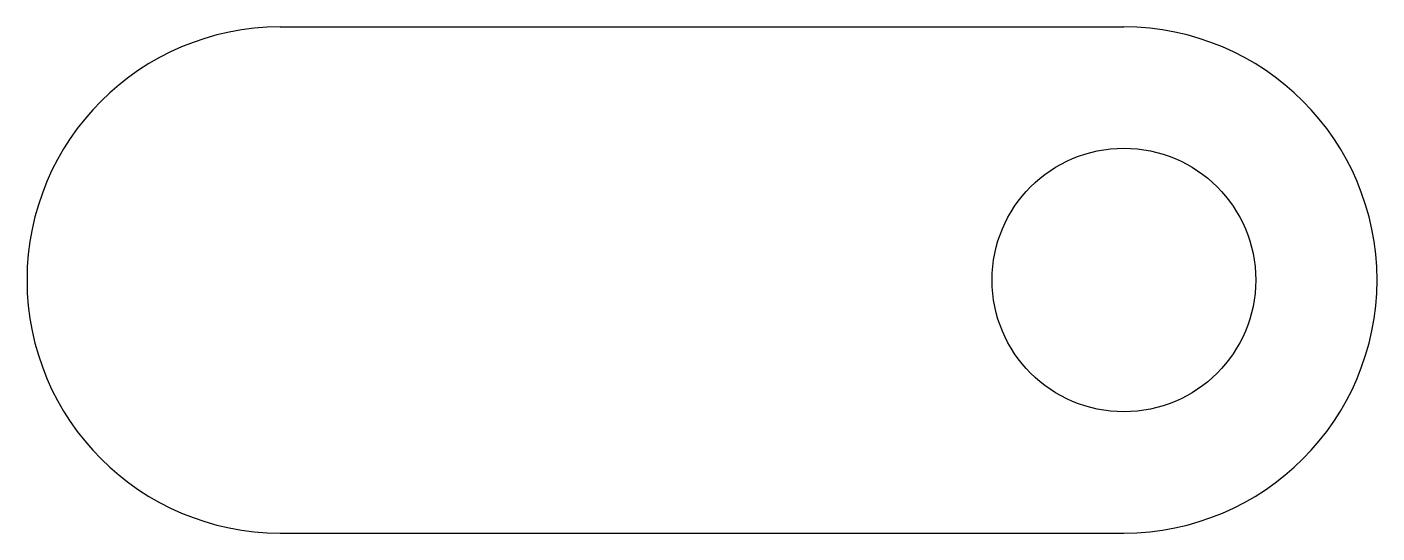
# Model space of a CAD drawing. Extents: x -52 to 12, y -12 to 12.
import ezdxf

# ---------------------------------------------------------------- set-up
doc = ezdxf.new("R2010")
doc.units = 0
doc.layers.add('Sketch', color=7, linetype='CONTINUOUS')

msp = doc.modelspace()

# ---------------------------------------------------------------- linework, layer by layer
at = {"layer": 'Sketch'}
for p, q in [((-40, 12), (0, 12)), ((-40, -12), (0, -12))]:
    msp.add_line(p, q, dxfattribs=at)
msp.add_circle((0, 0), 6.25, dxfattribs=at)
for centre, start, end in [((-40, 0), 90.0002, -90.0002), ((0, 0), -90, 90)]:
    msp.add_arc(centre, 12, start, end, dxfattribs=at)

doc.saveas('drawing.dxf')
